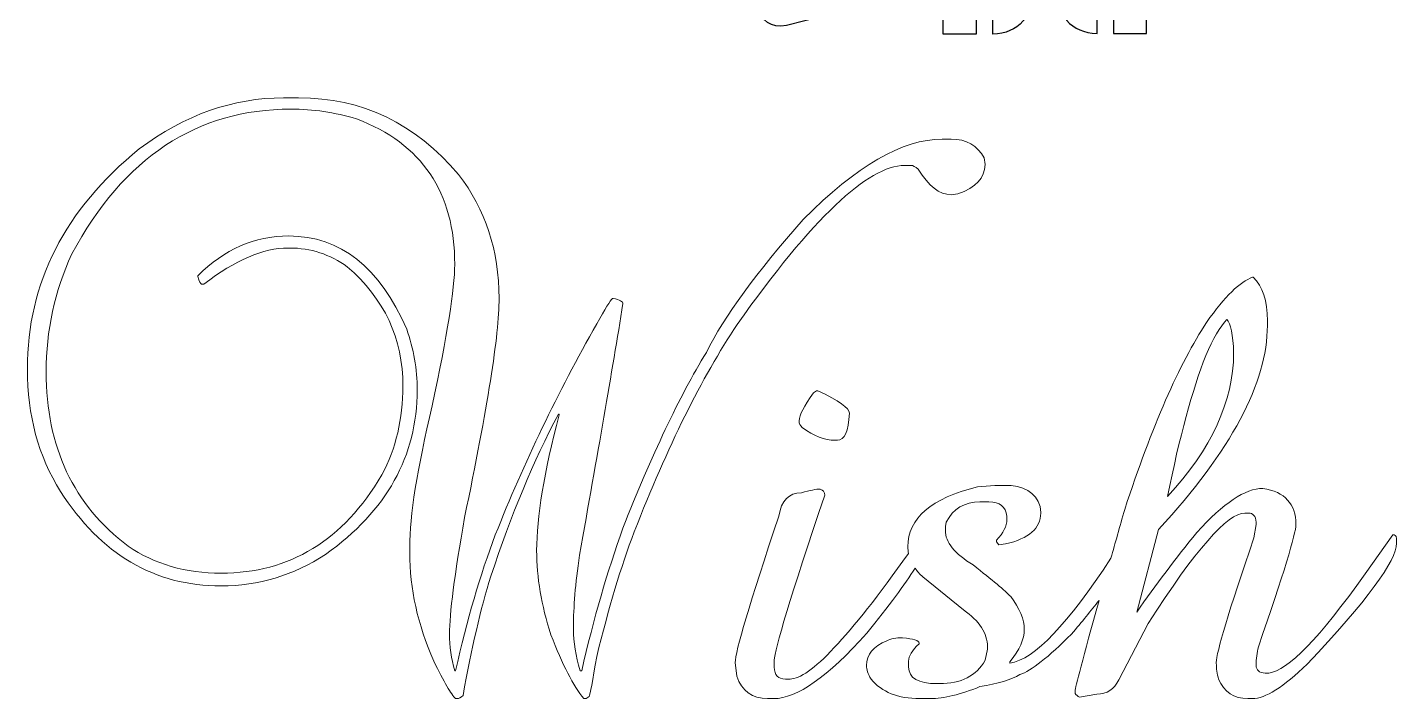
# Model space of a CAD drawing. Header units: centimetres. Extents: x -1670 to 781, y 182 to 1564.
# Drawn here: x 16 to 769, y 274 to 643 of the extents above; entities that cross this region are included whole.
import ezdxf

# ---------------------------------------------------------------- set-up
doc = ezdxf.new("R2010")
doc.units = ezdxf.units.CM
doc.header["$MEASUREMENT"] = 0
doc.layers.add('Camada 1', color=3, linetype='Continuous')
doc.layers.add('Camada 2', color=5, linetype='Continuous')

msp = doc.modelspace()

# ---------------------------------------------------------------- linework, layer by layer
at = {"layer": 'Camada 1', "lineweight": 25}
for points, knots in [([(538.63, 934.8), (538.63, 934.8), (529.64, 934.8), (529.64, 934.8), (529.64, 934.8), (529.64, 934.8), (529.64, 957.59), (529.64, 957.59), (529.64, 957.59), (529.64, 957.59), (518.7, 957.59), (518.7, 957.59), (518.7, 957.59), (518.7, 957.59), (518.7, 898.97), (518.7, 898.97), (518.7, 898.97), (518.7, 898.97), (511.26, 898.97), (511.26, 898.97), (511.26, 898.97), (511.26, 898.97), (511.26, 732.33), (511.26, 732.33), (511.26, 732.33), (511.26, 732.33), (519.63, 732.33), (519.63, 732.33), (519.63, 732.33), (519.63, 732.33), (519.63, 638.96), (519.63, 638.96), (519.63, 638.96), (519.63, 638.96), (537.84, 638.96), (537.84, 638.96), (537.84, 638.96), (537.84, 638.96), (537.84, 676.35), (537.84, 676.35), (537.84, 676.35), (537.84, 676.35), (546.84, 676.35), (546.84, 676.35), (546.84, 676.35), (546.84, 676.35), (546.84, 638.96), (546.84, 638.96), (546.84, 638.96), (561, 639.8), (569.39, 647.88), (569.39, 666.92), (569.39, 666.92), (569.39, 666.92), (569.39, 1444.46), (569.39, 1444.46), (569.39, 1444.46), (569.39, 1500.01), (538.16, 1529.47), (507.62, 1555.91), (507.62, 1555.91), (507.62, 1555.91), (507.62, 1483.39), (507.62, 1483.39), (507.62, 1483.39), (507.62, 1483.39), (540.66, 1483.39), (540.66, 1483.39), (540.66, 1483.39), (540.66, 1483.39), (540.66, 1474.4), (540.66, 1474.4), (540.66, 1474.4), (540.66, 1474.4), (523.78, 1474.4), (523.78, 1474.4), (523.78, 1474.4), (523.78, 1474.4), (523.78, 1463.27), (523.78, 1463.27), (523.78, 1463.27), (523.78, 1463.27), (538.63, 1463.27), (538.63, 1463.27), (538.63, 1463.27), (538.63, 1463.27), (538.63, 934.8), (538.63, 934.8)], [0, 0, 0, 0, 0.043478, 0.043478, 0.043478, 0.043478, 0.086957, 0.086957, 0.086957, 0.086957, 0.130435, 0.130435, 0.130435, 0.130435, 0.173913, 0.173913, 0.173913, 0.173913, 0.217391, 0.217391, 0.217391, 0.217391, 0.26087, 0.26087, 0.26087, 0.26087, 0.304348, 0.304348, 0.304348, 0.304348, 0.347826, 0.347826, 0.347826, 0.347826, 0.391304, 0.391304, 0.391304, 0.391304, 0.434783, 0.434783, 0.434783, 0.434783, 0.478261, 0.478261, 0.478261, 0.478261, 0.521739, 0.521739, 0.521739, 0.521739, 0.565217, 0.565217, 0.565217, 0.565217, 0.608696, 0.608696, 0.608696, 0.608696, 0.652174, 0.652174, 0.652174, 0.652174, 0.695652, 0.695652, 0.695652, 0.695652, 0.73913, 0.73913, 0.73913, 0.73913, 0.782609, 0.782609, 0.782609, 0.782609, 0.826087, 0.826087, 0.826087, 0.826087, 0.869565, 0.869565, 0.869565, 0.869565, 0.913043, 0.913043, 0.913043, 0.913043, 1, 1, 1, 1]), ([(538.63, 934.8), (538.63, 934.8), (529.64, 934.8), (529.64, 934.8), (529.64, 934.8), (529.64, 934.8), (529.64, 957.59), (529.64, 957.59), (529.64, 957.59), (529.64, 957.59), (518.7, 957.59), (518.7, 957.59), (518.7, 957.59), (518.7, 957.59), (518.7, 898.97), (518.7, 898.97), (518.7, 898.97), (518.7, 898.97), (511.26, 898.97), (511.26, 898.97), (511.26, 898.97), (511.26, 898.97), (511.26, 732.33), (511.26, 732.33), (511.26, 732.33), (511.26, 732.33), (519.63, 732.33), (519.63, 732.33), (519.63, 732.33), (519.63, 732.33), (519.63, 638.96), (519.63, 638.96), (519.63, 638.96), (519.63, 638.96), (537.84, 638.96), (537.84, 638.96), (537.84, 638.96), (537.84, 638.96), (537.84, 676.35), (537.84, 676.35), (537.84, 676.35), (537.84, 676.35), (546.84, 676.35), (546.84, 676.35), (546.84, 676.35), (546.84, 676.35), (546.84, 638.96), (546.84, 638.96), (546.84, 638.96), (561, 639.8), (569.39, 647.88), (569.39, 666.92), (569.39, 666.92), (569.39, 666.92), (569.39, 1444.46), (569.39, 1444.46), (569.39, 1444.46), (569.39, 1500.01), (538.16, 1529.47), (507.62, 1555.91), (507.62, 1555.91), (507.62, 1555.91), (507.62, 1483.39), (507.62, 1483.39), (507.62, 1483.39), (507.62, 1483.39), (540.66, 1483.39), (540.66, 1483.39), (540.66, 1483.39), (540.66, 1483.39), (540.66, 1474.4), (540.66, 1474.4), (540.66, 1474.4), (540.66, 1474.4), (523.78, 1474.4), (523.78, 1474.4), (523.78, 1474.4), (523.78, 1474.4), (523.78, 1463.27), (523.78, 1463.27), (523.78, 1463.27), (523.78, 1463.27), (538.63, 1463.27), (538.63, 1463.27), (538.63, 1463.27), (538.63, 1463.27), (538.63, 934.8), (538.63, 934.8)], [0, 0, 0, 0, 0.043478, 0.043478, 0.043478, 0.043478, 0.086957, 0.086957, 0.086957, 0.086957, 0.130435, 0.130435, 0.130435, 0.130435, 0.173913, 0.173913, 0.173913, 0.173913, 0.217391, 0.217391, 0.217391, 0.217391, 0.26087, 0.26087, 0.26087, 0.26087, 0.304348, 0.304348, 0.304348, 0.304348, 0.347826, 0.347826, 0.347826, 0.347826, 0.391304, 0.391304, 0.391304, 0.391304, 0.434783, 0.434783, 0.434783, 0.434783, 0.478261, 0.478261, 0.478261, 0.478261, 0.521739, 0.521739, 0.521739, 0.521739, 0.565217, 0.565217, 0.565217, 0.565217, 0.608696, 0.608696, 0.608696, 0.608696, 0.652174, 0.652174, 0.652174, 0.652174, 0.695652, 0.695652, 0.695652, 0.695652, 0.73913, 0.73913, 0.73913, 0.73913, 0.782609, 0.782609, 0.782609, 0.782609, 0.826087, 0.826087, 0.826087, 0.826087, 0.869565, 0.869565, 0.869565, 0.869565, 0.913043, 0.913043, 0.913043, 0.913043, 1, 1, 1, 1]), ([(612.37, 935.21), (612.37, 935.21), (621.37, 935.21), (621.37, 935.21), (621.37, 935.21), (621.37, 935.21), (621.37, 958.01), (621.37, 958.01), (621.37, 958.01), (621.37, 958.01), (632.3, 958.01), (632.3, 958.01), (632.3, 958.01), (632.3, 958.01), (632.3, 899.38), (632.3, 899.38), (632.3, 899.38), (632.3, 899.38), (639.75, 899.38), (639.75, 899.38), (639.75, 899.38), (639.75, 899.38), (639.75, 732.75), (639.75, 732.75), (639.75, 732.75), (639.75, 732.75), (631.37, 732.75), (631.37, 732.75), (631.37, 732.75), (631.37, 732.75), (631.37, 639.37), (631.37, 639.37), (631.37, 639.37), (631.37, 639.37), (613.16, 639.37), (613.16, 639.37), (613.16, 639.37), (613.16, 639.37), (613.16, 676.77), (613.16, 676.77), (613.16, 676.77), (613.16, 676.77), (604.17, 676.77), (604.17, 676.77), (604.17, 676.77), (604.17, 676.77), (604.17, 639.37), (604.17, 639.37), (604.17, 639.37), (590, 640.22), (581.61, 648.3), (581.61, 667.34), (581.61, 667.34), (581.61, 667.34), (581.61, 1444.88), (581.61, 1444.88), (581.61, 1444.88), (581.61, 1500.43), (612.85, 1529.89), (643.39, 1556.32), (643.39, 1556.32), (643.39, 1556.32), (643.39, 1483.81), (643.39, 1483.81), (643.39, 1483.81), (643.39, 1483.81), (610.35, 1483.81), (610.35, 1483.81), (610.35, 1483.81), (610.35, 1483.81), (610.35, 1474.82), (610.35, 1474.82), (610.35, 1474.82), (610.35, 1474.82), (627.23, 1474.82), (627.23, 1474.82), (627.23, 1474.82), (627.23, 1474.82), (627.23, 1463.69), (627.23, 1463.69), (627.23, 1463.69), (627.23, 1463.69), (612.37, 1463.69), (612.37, 1463.69), (612.37, 1463.69), (612.37, 1463.69), (612.37, 935.21), (612.37, 935.21)], [0, 0, 0, 0, 0.043478, 0.043478, 0.043478, 0.043478, 0.086957, 0.086957, 0.086957, 0.086957, 0.130435, 0.130435, 0.130435, 0.130435, 0.173913, 0.173913, 0.173913, 0.173913, 0.217391, 0.217391, 0.217391, 0.217391, 0.26087, 0.26087, 0.26087, 0.26087, 0.304348, 0.304348, 0.304348, 0.304348, 0.347826, 0.347826, 0.347826, 0.347826, 0.391304, 0.391304, 0.391304, 0.391304, 0.434783, 0.434783, 0.434783, 0.434783, 0.478261, 0.478261, 0.478261, 0.478261, 0.521739, 0.521739, 0.521739, 0.521739, 0.565217, 0.565217, 0.565217, 0.565217, 0.608696, 0.608696, 0.608696, 0.608696, 0.652174, 0.652174, 0.652174, 0.652174, 0.695652, 0.695652, 0.695652, 0.695652, 0.73913, 0.73913, 0.73913, 0.73913, 0.782609, 0.782609, 0.782609, 0.782609, 0.826087, 0.826087, 0.826087, 0.826087, 0.869565, 0.869565, 0.869565, 0.869565, 0.913043, 0.913043, 0.913043, 0.913043, 1, 1, 1, 1]), ([(450.95, 660.7), (450.95, 660.7), (438.07, 657.4), (438.07, 657.4), (438.07, 657.4), (438.07, 657.4), (436.24, 664.55), (436.24, 664.55), (436.24, 664.55), (436.24, 664.55), (448.67, 667.73), (448.67, 667.73), (448.67, 667.73), (448.67, 667.73), (264.28, 1371.98), (264.28, 1371.98), (264.28, 1371.98), (264.28, 1371.98), (247.66, 1367.73), (247.66, 1367.73), (247.66, 1367.73), (247.66, 1367.73), (245.83, 1374.87), (245.83, 1374.87), (245.83, 1374.87), (245.83, 1374.87), (261.9, 1378.99), (261.9, 1378.99), (261.9, 1378.99), (261.9, 1378.99), (260.26, 1390.62), (260.26, 1390.62), (260.26, 1390.62), (254.27, 1432.91), (258.68, 1451.03), (280.01, 1499.49), (280.01, 1499.49), (280.01, 1499.49), (265.61, 1549.17), (265.61, 1549.17), (265.61, 1549.17), (214.53, 1492.5), (207.66, 1437.46), (223.91, 1381.98), (223.91, 1381.98), (291.5, 1140.48), (355.44, 897.53), (417.85, 653.98), (417.85, 653.98), (419.91, 645.94), (424.74, 642.53), (433.47, 643.72), (433.47, 643.72), (433.47, 643.72), (453.68, 648.85), (453.68, 648.85), (453.68, 648.85), (453.68, 648.85), (450.95, 660.7), (450.95, 660.7)], [0, 0, 0, 0, 0.0625, 0.0625, 0.0625, 0.0625, 0.125, 0.125, 0.125, 0.125, 0.1875, 0.1875, 0.1875, 0.1875, 0.25, 0.25, 0.25, 0.25, 0.3125, 0.3125, 0.3125, 0.3125, 0.375, 0.375, 0.375, 0.375, 0.4375, 0.4375, 0.4375, 0.4375, 0.5, 0.5, 0.5, 0.5, 0.5625, 0.5625, 0.5625, 0.5625, 0.625, 0.625, 0.625, 0.625, 0.6875, 0.6875, 0.6875, 0.6875, 0.75, 0.75, 0.75, 0.75, 0.8125, 0.8125, 0.8125, 0.8125, 0.875, 0.875, 0.875, 0.875, 1, 1, 1, 1])]:
    msp.add_open_spline(points, degree=3, knots=knots, dxfattribs=at)
at = {"layer": 'Camada 2', "lineweight": 9}
for points, knots in [([(157.17, 604.07), (157.17, 604.07), (165.45, 604.07), (165.45, 604.07), (165.45, 604.07), (200.31, 604.07), (229.61, 590.06), (253.34, 561.99), (253.34, 561.99), (268.2, 542.8), (275.63, 520.08), (275.63, 493.88), (275.63, 493.88), (275.63, 473.74), (269.29, 433.56), (256.65, 373.38), (256.65, 373.38), (251.12, 341.83), (248.38, 320.48), (248.38, 309.43), (248.38, 309.43), (248.38, 302.67), (249.36, 295.94), (251.26, 289.21), (251.26, 289.21), (251.26, 289.21), (251.69, 289.21), (251.69, 289.21), (251.69, 289.21), (257.96, 317.14), (265.24, 342.04), (273.56, 363.91), (273.56, 363.91), (289.3, 403.59), (307.89, 442.22), (329.27, 479.87), (329.27, 479.87), (333.81, 488.04), (336.7, 492.72), (337.93, 493.88), (337.93, 493.88), (337.93, 493.88), (338.35, 493.88), (338.35, 493.88), (338.35, 493.88), (341.91, 493), (343.7, 492.02), (343.7, 491), (343.7, 491), (337.65, 453.84), (329.69, 407.78), (319.79, 352.74), (319.79, 352.74), (317.57, 337), (316.48, 323.94), (316.48, 313.55), (316.48, 313.55), (316.48, 313.55), (316.48, 311.89), (316.48, 311.89), (316.48, 311.89), (316.48, 305.03), (317.71, 297.45), (320.18, 289.21), (320.18, 289.21), (320.18, 289.21), (321.03, 289.21), (321.03, 289.21), (321.03, 289.21), (327.61, 317.95), (335.18, 344.08), (343.7, 367.6), (343.7, 367.6), (359.41, 407.64), (374.66, 439.83), (389.52, 464.16), (389.52, 464.16), (399.41, 483.92), (417.16, 508.25), (442.76, 537.23), (442.76, 537.23), (471.99, 566.67), (497.42, 581.36), (519.11, 581.36), (519.11, 581.36), (519.11, 581.36), (524.04, 581.36), (524.04, 581.36), (524.04, 581.36), (532.31, 581.36), (538.37, 577.94), (542.21, 571.07), (542.21, 571.07), (542.21, 571.07), (542.63, 567.34), (542.63, 567.34), (542.63, 567.34), (542.63, 560.12), (537.67, 554.77), (527.77, 551.25), (527.77, 551.25), (527.77, 551.25), (524.04, 550.83), (524.04, 550.83), (524.04, 550.83), (517.59, 550.83), (511.54, 555.51), (505.9, 564.88), (505.9, 564.88), (504.32, 566.25), (502.95, 566.92), (501.78, 566.92), (501.78, 566.92), (501.78, 566.92), (498.47, 566.92), (498.47, 566.92), (498.47, 566.92), (478.37, 566.92), (447.69, 537.76), (406.42, 479.45), (406.42, 479.45), (386.98, 450.36), (368.14, 412.4), (349.9, 365.56), (349.9, 365.56), (342.61, 346.37), (335.74, 323.51), (329.27, 297.03), (329.27, 297.03), (327.08, 283.47), (325.71, 276.18), (325.15, 275.16), (325.15, 275.16), (325.15, 275.16), (323.49, 273.93), (323.49, 273.93), (323.49, 273.93), (323.49, 273.93), (322.26, 273.93), (322.26, 273.93), (322.26, 273.93), (316.48, 280.94), (310.43, 292.63), (304.09, 309), (304.09, 309), (298.87, 325.17), (296.27, 340.59), (296.27, 355.24), (296.27, 355.24), (296.27, 373.45), (300.39, 398.35), (308.63, 429.93), (308.63, 429.93), (308.63, 429.93), (308.63, 430.32), (308.63, 430.32), (308.63, 430.32), (308.63, 430.32), (308.21, 430.32), (308.21, 430.32), (308.21, 430.32), (294.68, 404.68), (282.29, 374.96), (271.09, 341.19), (271.09, 341.19), (265.56, 323.51), (260.49, 301.64), (255.81, 275.59), (255.81, 275.59), (254.64, 274.49), (253.55, 273.93), (252.5, 273.93), (252.5, 273.93), (252.5, 273.93), (251.69, 273.93), (251.69, 273.93), (251.69, 273.93), (249.36, 276.18), (245.35, 283.09), (239.71, 294.57), (239.71, 294.57), (230.91, 314.64), (226.51, 334.47), (226.51, 353.97), (226.51, 353.97), (226.51, 353.97), (226.51, 357.28), (226.51, 357.28), (226.51, 357.28), (226.51, 374.29), (230.63, 400.14), (238.9, 434.86), (238.9, 434.86), (247.14, 473.53), (251.26, 499.38), (251.26, 512.44), (251.26, 512.44), (251.26, 552.2), (233.27, 578.89), (197.21, 592.52), (197.21, 592.52), (185.31, 596.08), (173.33, 597.87), (161.33, 597.87), (161.33, 597.87), (109.59, 597.87), (69.41, 571.32), (40.82, 518.25), (40.82, 518.25), (31.45, 497.69), (26.77, 476.06), (26.77, 453.46), (26.77, 453.46), (26.77, 412.26), (41.77, 380.32), (71.77, 357.71), (71.77, 357.71), (86.35, 347.81), (103.4, 342.85), (122.94, 342.85), (122.94, 342.85), (160.55, 342.85), (189.99, 360.88), (211.26, 396.9), (211.26, 396.9), (218.94, 411.48), (222.81, 427.71), (222.81, 445.6), (222.81, 445.6), (222.81, 471.8), (212.63, 493.67), (192.24, 511.21), (192.24, 511.21), (182.7, 518.11), (172.1, 521.53), (160.48, 521.53), (160.48, 521.53), (160.48, 521.53), (159.67, 521.53), (159.67, 521.53), (159.67, 521.53), (146.11, 521.53), (130.69, 514.94), (113.43, 501.74), (113.43, 501.74), (113.43, 501.74), (112.2, 501.74), (112.2, 501.74), (112.2, 501.74), (111.5, 501.74), (110.83, 503.11), (110.12, 505.86), (110.12, 505.86), (110.12, 505.86), (110.12, 506.28), (110.12, 506.28), (110.12, 506.28), (124.7, 520.86), (141.36, 528.15), (160.06, 528.15), (160.06, 528.15), (188.41, 528.15), (209.99, 511.07), (224.85, 476.98), (224.85, 476.98), (228.73, 466.1), (230.63, 454.97), (230.63, 443.53), (230.63, 443.53), (230.63, 407.22), (213.87, 377.11), (180.31, 353.16), (180.31, 353.16), (162.56, 341.61), (143.44, 335.84), (122.94, 335.84), (122.94, 335.84), (86.28, 335.84), (56.84, 353.16), (34.62, 387.82), (34.62, 387.82), (22.51, 407.08), (16.45, 429.51), (16.45, 455.11), (16.45, 455.11), (16.45, 502.34), (36.95, 542.66), (77.94, 576), (77.94, 576), (103.04, 594.7), (129.46, 604.07), (157.17, 604.07)], [0, 0, 0, 0, 0.013514, 0.013514, 0.013514, 0.013514, 0.027027, 0.027027, 0.027027, 0.027027, 0.040541, 0.040541, 0.040541, 0.040541, 0.054054, 0.054054, 0.054054, 0.054054, 0.067568, 0.067568, 0.067568, 0.067568, 0.081081, 0.081081, 0.081081, 0.081081, 0.094595, 0.094595, 0.094595, 0.094595, 0.108108, 0.108108, 0.108108, 0.108108, 0.121622, 0.121622, 0.121622, 0.121622, 0.135135, 0.135135, 0.135135, 0.135135, 0.148649, 0.148649, 0.148649, 0.148649, 0.162162, 0.162162, 0.162162, 0.162162, 0.175676, 0.175676, 0.175676, 0.175676, 0.189189, 0.189189, 0.189189, 0.189189, 0.202703, 0.202703, 0.202703, 0.202703, 0.216216, 0.216216, 0.216216, 0.216216, 0.22973, 0.22973, 0.22973, 0.22973, 0.243243, 0.243243, 0.243243, 0.243243, 0.256757, 0.256757, 0.256757, 0.256757, 0.27027, 0.27027, 0.27027, 0.27027, 0.283784, 0.283784, 0.283784, 0.283784, 0.297297, 0.297297, 0.297297, 0.297297, 0.310811, 0.310811, 0.310811, 0.310811, 0.324324, 0.324324, 0.324324, 0.324324, 0.337838, 0.337838, 0.337838, 0.337838, 0.351351, 0.351351, 0.351351, 0.351351, 0.364865, 0.364865, 0.364865, 0.364865, 0.378378, 0.378378, 0.378378, 0.378378, 0.391892, 0.391892, 0.391892, 0.391892, 0.405405, 0.405405, 0.405405, 0.405405, 0.418919, 0.418919, 0.418919, 0.418919, 0.432432, 0.432432, 0.432432, 0.432432, 0.445946, 0.445946, 0.445946, 0.445946, 0.459459, 0.459459, 0.459459, 0.459459, 0.472973, 0.472973, 0.472973, 0.472973, 0.486486, 0.486486, 0.486486, 0.486486, 0.5, 0.5, 0.5, 0.5, 0.513514, 0.513514, 0.513514, 0.513514, 0.527027, 0.527027, 0.527027, 0.527027, 0.540541, 0.540541, 0.540541, 0.540541, 0.554054, 0.554054, 0.554054, 0.554054, 0.567568, 0.567568, 0.567568, 0.567568, 0.581081, 0.581081, 0.581081, 0.581081, 0.594595, 0.594595, 0.594595, 0.594595, 0.608108, 0.608108, 0.608108, 0.608108, 0.621622, 0.621622, 0.621622, 0.621622, 0.635135, 0.635135, 0.635135, 0.635135, 0.648649, 0.648649, 0.648649, 0.648649, 0.662162, 0.662162, 0.662162, 0.662162, 0.675676, 0.675676, 0.675676, 0.675676, 0.689189, 0.689189, 0.689189, 0.689189, 0.702703, 0.702703, 0.702703, 0.702703, 0.716216, 0.716216, 0.716216, 0.716216, 0.72973, 0.72973, 0.72973, 0.72973, 0.743243, 0.743243, 0.743243, 0.743243, 0.756757, 0.756757, 0.756757, 0.756757, 0.77027, 0.77027, 0.77027, 0.77027, 0.783784, 0.783784, 0.783784, 0.783784, 0.797297, 0.797297, 0.797297, 0.797297, 0.810811, 0.810811, 0.810811, 0.810811, 0.824324, 0.824324, 0.824324, 0.824324, 0.837838, 0.837838, 0.837838, 0.837838, 0.851351, 0.851351, 0.851351, 0.851351, 0.864865, 0.864865, 0.864865, 0.864865, 0.878378, 0.878378, 0.878378, 0.878378, 0.891892, 0.891892, 0.891892, 0.891892, 0.905405, 0.905405, 0.905405, 0.905405, 0.918919, 0.918919, 0.918919, 0.918919, 0.932432, 0.932432, 0.932432, 0.932432, 0.945946, 0.945946, 0.945946, 0.945946, 0.959459, 0.959459, 0.959459, 0.959459, 0.972973, 0.972973, 0.972973, 0.972973, 1, 1, 1, 1]), ([(689.55, 505.43), (689.55, 505.43), (689.94, 505.43), (689.94, 505.43), (689.94, 505.43), (695.18, 500.5), (697.79, 492.51), (697.79, 481.52), (697.79, 481.52), (697.79, 481.52), (697.79, 479.02), (697.79, 479.02), (697.79, 479.02), (697.79, 447.54), (677.86, 410.11), (637.96, 366.79), (637.96, 366.79), (637.96, 366.79), (625.99, 321.4), (625.99, 321.4), (625.99, 321.4), (636.45, 336.51), (647.43, 351.09), (658.98, 365.14), (658.98, 365.14), (673.6, 381.37), (685.68, 389.47), (695.32, 389.47), (695.32, 389.47), (707.4, 387.5), (713.46, 380.88), (713.46, 369.68), (713.46, 369.68), (713.46, 364.5), (706.59, 342.11), (692.82, 302.42), (692.82, 302.42), (692.01, 299.18), (691.59, 295.73), (691.59, 292.1), (691.59, 292.1), (691.59, 289.6), (693.25, 288.23), (696.56, 287.95), (696.56, 287.95), (696.56, 287.95), (698.6, 287.95), (698.6, 287.95), (698.6, 287.95), (708.99, 289.21), (726.6, 307.35), (751.42, 342.42), (751.42, 342.42), (751.42, 342.42), (766.71, 363.91), (766.71, 363.91), (766.71, 363.91), (766.71, 363.91), (767.52, 363.91), (767.52, 363.91), (767.52, 363.91), (768.36, 363.76), (768.78, 362.67), (768.78, 360.59), (768.78, 360.59), (768.78, 360.59), (768.78, 359.36), (768.78, 359.36), (768.78, 359.36), (768.78, 349.71), (752.41, 327.56), (719.66, 292.91), (719.66, 292.91), (706.59, 280.27), (696.56, 273.93), (689.55, 273.93), (689.55, 273.93), (689.55, 273.93), (687.05, 273.93), (687.05, 273.93), (687.05, 273.93), (679.37, 273.93), (673.98, 277.52), (670.96, 284.67), (670.96, 284.67), (670.15, 287.56), (669.72, 290.45), (669.72, 293.33), (669.72, 293.33), (669.72, 293.33), (669.72, 293.76), (669.72, 293.76), (669.72, 293.76), (669.72, 299.18), (676.59, 322), (690.36, 362.25), (690.36, 362.25), (690.36, 362.25), (691.59, 369.68), (691.59, 369.68), (691.59, 369.68), (691.59, 369.68), (691.59, 370.91), (691.59, 370.91), (691.59, 370.91), (691.31, 374.22), (689.94, 375.88), (687.47, 375.88), (687.47, 375.88), (687.47, 375.88), (685.39, 375.88), (685.39, 375.88), (685.39, 375.88), (675.92, 375.88), (658.17, 355.63), (632.18, 315.2), (632.18, 315.2), (632.18, 315.2), (616.09, 284.25), (616.09, 284.25), (616.09, 284.25), (613.59, 279.04), (609.61, 276.4), (604.12, 276.4), (604.12, 276.4), (604.12, 276.4), (594.61, 274.74), (594.61, 274.74), (594.61, 274.74), (593.52, 275.16), (592.71, 275.87), (592.14, 276.82), (592.14, 276.82), (592.14, 276.82), (592.14, 278.05), (592.14, 278.05), (592.14, 278.05), (592.14, 279.79), (596.54, 296.41), (605.31, 327.91), (605.31, 327.91), (600.96, 322.28), (595.91, 316.12), (590.17, 309.43), (590.17, 309.43), (577.53, 296.68), (568.02, 289.28), (561.72, 287.14), (561.72, 287.14), (557.04, 284.39), (549.75, 282.17), (539.85, 280.55), (539.85, 280.55), (529.18, 276.15), (520.09, 273.93), (512.59, 273.93), (512.59, 273.93), (512.59, 273.93), (506.82, 273.93), (506.82, 273.93), (506.82, 273.93), (494.85, 273.93), (485.9, 277.52), (479.99, 284.67), (479.99, 284.67), (478.33, 287.49), (477.52, 289.95), (477.52, 292.1), (477.52, 292.1), (477.52, 298.19), (481.22, 302.74), (488.65, 305.69), (488.65, 305.69), (490.8, 306.82), (493.68, 307.35), (497.35, 307.35), (497.35, 307.35), (503.37, 306.75), (506.4, 305.77), (506.4, 304.46), (506.4, 304.46), (506.4, 304.46), (506.4, 304.04), (506.4, 304.04), (506.4, 304.04), (502.56, 300.41), (500.62, 297.24), (500.62, 294.57), (500.62, 294.57), (500.62, 294.57), (500.62, 291.26), (500.62, 291.26), (500.62, 291.26), (500.62, 285.2), (505.87, 282.17), (516.33, 282.17), (516.33, 282.17), (516.33, 282.17), (517.56, 282.17), (517.56, 282.17), (517.56, 282.17), (529.46, 282.17), (537.84, 286.43), (542.74, 294.99), (542.74, 294.99), (542.74, 294.99), (543.97, 301.15), (543.97, 301.15), (543.97, 301.15), (543.97, 301.15), (543.97, 302.42), (543.97, 302.42), (543.97, 302.42), (543.97, 309.89), (539.57, 316.65), (530.77, 322.63), (530.77, 322.63), (530.77, 322.63), (508.47, 340.77), (508.47, 340.77), (508.47, 340.77), (506.78, 342.36), (505.35, 343.99), (504.18, 345.64), (504.18, 345.64), (498.66, 336.85), (489.81, 324.93), (477.63, 309.85), (477.63, 309.85), (456.29, 285.9), (439.24, 273.93), (426.46, 273.93), (426.46, 273.93), (426.46, 273.93), (423.15, 273.93), (423.15, 273.93), (423.15, 273.93), (414.7, 273.93), (409.06, 278.05), (406.21, 286.33), (406.21, 286.33), (406.21, 286.33), (405.4, 293.76), (405.4, 293.76), (405.4, 293.76), (405.4, 299.71), (413.39, 326.54), (429.35, 374.22), (429.35, 374.22), (430.72, 382.75), (434.84, 387.01), (441.71, 387.01), (441.71, 387.01), (446.53, 388.38), (449.98, 389.08), (452.02, 389.08), (452.02, 389.08), (453.68, 388.52), (454.53, 387.43), (454.53, 385.77), (454.53, 385.77), (436.07, 330.73), (426.85, 300.48), (426.85, 294.99), (426.85, 294.99), (426.85, 294.99), (426.85, 291.26), (426.85, 291.26), (426.85, 291.26), (426.85, 286.85), (428.92, 284.67), (433.04, 284.67), (433.04, 284.67), (433.04, 284.67), (435.51, 284.67), (435.51, 284.67), (435.51, 284.67), (446.22, 284.67), (467.91, 307.68), (500.58, 353.72), (500.58, 353.72), (500.35, 354.89), (500.23, 356.08), (500.23, 357.28), (500.23, 357.28), (500.23, 373.03), (513.02, 384.05), (538.58, 390.32), (538.58, 390.32), (538.58, 390.32), (548.09, 391.13), (548.09, 391.13), (548.09, 391.13), (548.09, 391.13), (553.06, 391.13), (553.06, 391.13), (553.06, 391.13), (563.9, 391.13), (570.52, 387.29), (572.85, 379.58), (572.85, 379.58), (572.85, 379.58), (573.27, 376.27), (573.27, 376.27), (573.27, 376.27), (573.27, 376.27), (573.27, 375.88), (573.27, 375.88), (573.27, 375.88), (573.27, 367.53), (566.79, 361.9), (553.87, 358.94), (553.87, 358.94), (553.87, 358.94), (550.17, 358.52), (550.17, 358.52), (550.17, 358.52), (550.17, 358.52), (548.9, 360.17), (548.9, 360.17), (548.9, 360.17), (548.9, 360.17), (548.9, 361.02), (548.9, 361.02), (548.9, 361.02), (552.77, 364.86), (554.68, 368.69), (554.68, 372.57), (554.68, 372.57), (554.68, 372.57), (554.68, 374.22), (554.68, 374.22), (554.68, 374.22), (554.01, 379.43), (550.7, 382.04), (544.78, 382.04), (544.78, 382.04), (544.78, 382.04), (539.85, 382.04), (539.85, 382.04), (539.85, 382.04), (531.36, 382.04), (525.2, 378.34), (521.26, 370.91), (521.26, 370.91), (521.26, 370.91), (520.83, 368.45), (520.83, 368.45), (520.83, 368.45), (520.83, 368.45), (520.83, 366.37), (520.83, 366.37), (520.83, 366.37), (520.83, 359.82), (525.94, 353.52), (536.12, 347.39), (536.12, 347.39), (546.72, 339.01), (553.58, 333.23), (556.75, 330.06), (556.75, 330.06), (561.72, 323.58), (564.18, 317.53), (564.18, 311.89), (564.18, 311.89), (564.18, 306.61), (561.58, 300.69), (556.33, 294.14), (556.33, 294.14), (556.33, 294.14), (556.33, 293.33), (556.33, 293.33), (556.33, 293.33), (569.79, 295.61), (588.28, 314.89), (611.81, 351.15), (611.81, 351.15), (614.13, 359.38), (616.64, 368.3), (619.37, 377.92), (619.37, 377.92), (634.37, 423.59), (649.37, 457.86), (664.37, 480.68), (664.37, 480.68), (674.48, 494.9), (682.86, 503.18), (689.55, 505.43)], [0, 0, 0, 0, 0.010204, 0.010204, 0.010204, 0.010204, 0.020408, 0.020408, 0.020408, 0.020408, 0.030612, 0.030612, 0.030612, 0.030612, 0.040816, 0.040816, 0.040816, 0.040816, 0.05102, 0.05102, 0.05102, 0.05102, 0.061224, 0.061224, 0.061224, 0.061224, 0.071429, 0.071429, 0.071429, 0.071429, 0.081633, 0.081633, 0.081633, 0.081633, 0.091837, 0.091837, 0.091837, 0.091837, 0.102041, 0.102041, 0.102041, 0.102041, 0.112245, 0.112245, 0.112245, 0.112245, 0.122449, 0.122449, 0.122449, 0.122449, 0.132653, 0.132653, 0.132653, 0.132653, 0.142857, 0.142857, 0.142857, 0.142857, 0.153061, 0.153061, 0.153061, 0.153061, 0.163265, 0.163265, 0.163265, 0.163265, 0.173469, 0.173469, 0.173469, 0.173469, 0.183673, 0.183673, 0.183673, 0.183673, 0.193878, 0.193878, 0.193878, 0.193878, 0.204082, 0.204082, 0.204082, 0.204082, 0.214286, 0.214286, 0.214286, 0.214286, 0.22449, 0.22449, 0.22449, 0.22449, 0.234694, 0.234694, 0.234694, 0.234694, 0.244898, 0.244898, 0.244898, 0.244898, 0.255102, 0.255102, 0.255102, 0.255102, 0.265306, 0.265306, 0.265306, 0.265306, 0.27551, 0.27551, 0.27551, 0.27551, 0.285714, 0.285714, 0.285714, 0.285714, 0.295918, 0.295918, 0.295918, 0.295918, 0.306122, 0.306122, 0.306122, 0.306122, 0.316327, 0.316327, 0.316327, 0.316327, 0.326531, 0.326531, 0.326531, 0.326531, 0.336735, 0.336735, 0.336735, 0.336735, 0.346939, 0.346939, 0.346939, 0.346939, 0.357143, 0.357143, 0.357143, 0.357143, 0.367347, 0.367347, 0.367347, 0.367347, 0.377551, 0.377551, 0.377551, 0.377551, 0.387755, 0.387755, 0.387755, 0.387755, 0.397959, 0.397959, 0.397959, 0.397959, 0.408163, 0.408163, 0.408163, 0.408163, 0.418367, 0.418367, 0.418367, 0.418367, 0.428571, 0.428571, 0.428571, 0.428571, 0.438776, 0.438776, 0.438776, 0.438776, 0.44898, 0.44898, 0.44898, 0.44898, 0.459184, 0.459184, 0.459184, 0.459184, 0.469388, 0.469388, 0.469388, 0.469388, 0.479592, 0.479592, 0.479592, 0.479592, 0.489796, 0.489796, 0.489796, 0.489796, 0.5, 0.5, 0.5, 0.5, 0.510204, 0.510204, 0.510204, 0.510204, 0.520408, 0.520408, 0.520408, 0.520408, 0.530612, 0.530612, 0.530612, 0.530612, 0.540816, 0.540816, 0.540816, 0.540816, 0.55102, 0.55102, 0.55102, 0.55102, 0.561224, 0.561224, 0.561224, 0.561224, 0.571429, 0.571429, 0.571429, 0.571429, 0.581633, 0.581633, 0.581633, 0.581633, 0.591837, 0.591837, 0.591837, 0.591837, 0.602041, 0.602041, 0.602041, 0.602041, 0.612245, 0.612245, 0.612245, 0.612245, 0.622449, 0.622449, 0.622449, 0.622449, 0.632653, 0.632653, 0.632653, 0.632653, 0.642857, 0.642857, 0.642857, 0.642857, 0.653061, 0.653061, 0.653061, 0.653061, 0.663265, 0.663265, 0.663265, 0.663265, 0.673469, 0.673469, 0.673469, 0.673469, 0.683673, 0.683673, 0.683673, 0.683673, 0.693878, 0.693878, 0.693878, 0.693878, 0.704082, 0.704082, 0.704082, 0.704082, 0.714286, 0.714286, 0.714286, 0.714286, 0.72449, 0.72449, 0.72449, 0.72449, 0.734694, 0.734694, 0.734694, 0.734694, 0.744898, 0.744898, 0.744898, 0.744898, 0.755102, 0.755102, 0.755102, 0.755102, 0.765306, 0.765306, 0.765306, 0.765306, 0.77551, 0.77551, 0.77551, 0.77551, 0.785714, 0.785714, 0.785714, 0.785714, 0.795918, 0.795918, 0.795918, 0.795918, 0.806122, 0.806122, 0.806122, 0.806122, 0.816327, 0.816327, 0.816327, 0.816327, 0.826531, 0.826531, 0.826531, 0.826531, 0.836735, 0.836735, 0.836735, 0.836735, 0.846939, 0.846939, 0.846939, 0.846939, 0.857143, 0.857143, 0.857143, 0.857143, 0.867347, 0.867347, 0.867347, 0.867347, 0.877551, 0.877551, 0.877551, 0.877551, 0.887755, 0.887755, 0.887755, 0.887755, 0.897959, 0.897959, 0.897959, 0.897959, 0.908163, 0.908163, 0.908163, 0.908163, 0.918367, 0.918367, 0.918367, 0.918367, 0.928571, 0.928571, 0.928571, 0.928571, 0.938776, 0.938776, 0.938776, 0.938776, 0.94898, 0.94898, 0.94898, 0.94898, 0.959184, 0.959184, 0.959184, 0.959184, 0.969388, 0.969388, 0.969388, 0.969388, 0.979592, 0.979592, 0.979592, 0.979592, 1, 1, 1, 1]), ([(642.89, 384.93), (667.12, 411.2), (679.23, 437.5), (679.23, 463.77), (679.23, 463.77), (678.95, 473.95), (677.72, 480.11), (675.5, 482.33), (675.5, 482.33), (671.87, 478.35), (668, 471.73), (663.95, 462.51), (663.95, 462.51), (656.52, 443.53), (649.51, 417.68), (642.89, 384.93)], [0, 0, 0, 0, 0.2, 0.2, 0.2, 0.2, 0.4, 0.4, 0.4, 0.4, 0.6, 0.6, 0.6, 0.6, 1, 1, 1, 1]), ([(449.98, 443.14), (449.98, 443.14), (450.79, 443.14), (450.79, 443.14), (450.79, 443.14), (462.34, 437.68), (468.12, 433.56), (468.12, 430.74), (468.12, 430.74), (467.66, 420.85), (465.44, 415.88), (461.53, 415.88), (461.53, 415.88), (461.53, 415.88), (460.3, 415.88), (460.3, 415.88), (460.3, 415.88), (454.56, 415.88), (448.54, 418.24), (442.13, 422.89), (442.13, 422.89), (441.04, 424.09), (440.47, 425.18), (440.47, 426.2), (440.47, 426.2), (440.47, 426.2), (440.47, 426.62), (440.47, 426.62), (440.47, 426.62), (440.62, 429.65), (443.22, 434.72), (448.33, 441.91), (448.33, 441.91), (448.33, 441.91), (449.98, 443.14), (449.98, 443.14)], [0, 0, 0, 0, 0.1, 0.1, 0.1, 0.1, 0.2, 0.2, 0.2, 0.2, 0.3, 0.3, 0.3, 0.3, 0.4, 0.4, 0.4, 0.4, 0.5, 0.5, 0.5, 0.5, 0.6, 0.6, 0.6, 0.6, 0.7, 0.7, 0.7, 0.7, 0.8, 0.8, 0.8, 0.8, 1, 1, 1, 1])]:
    msp.add_open_spline(points, degree=3, knots=knots, dxfattribs=at)

doc.saveas('drawing.dxf')
